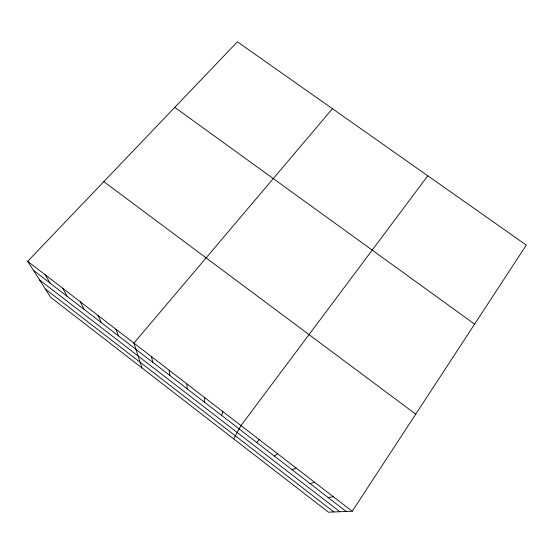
<?xml version="1.0" encoding="UTF-8"?>
<svg xmlns="http://www.w3.org/2000/svg" width="554" height="554" viewBox="0 0 554 554"><rect width="100%" height="100%" fill="white"/><g stroke="black" fill="none" stroke-linecap="round" stroke-linejoin="round"><path stroke-width="0.83" d="M204.329 402.079L204.848 397.737M221.69 415.465L222.867 411.615M233.691 438.893L240.997 425.576L427.785 175.791M352.24 511.259L526.3 245.097L237.389 41.834L27.7 261.301L50.553 297.235L328.418 512.166L352.24 511.259L27.7 261.301M332.448 108.716L133.916 343.106L141.997 367.967M256.724 442.48L259.237 439.627M274.403 456.108L277.602 453.768M292.193 469.827L296.078 468.005M310.095 483.628L314.679 482.326M328.106 497.513L333.397 496.744M174.773 107.372L474.612 324.138M103.813 181.643L415.735 414.157M33.434 270.31L346.229 511.487M39.528 279.895L339.865 511.73M45.331 289.022L333.827 511.958M45.123 274.722L50.255 283.288M62.657 288.225L67.186 296.335M80.302 301.812L84.215 309.471M98.058 315.489L101.354 322.684M115.925 329.249L118.598 335.973M151.477 356.637L152.883 362.413M169.157 370.252L169.933 375.557M186.947 383.95L187.079 388.776"/></g></svg>
